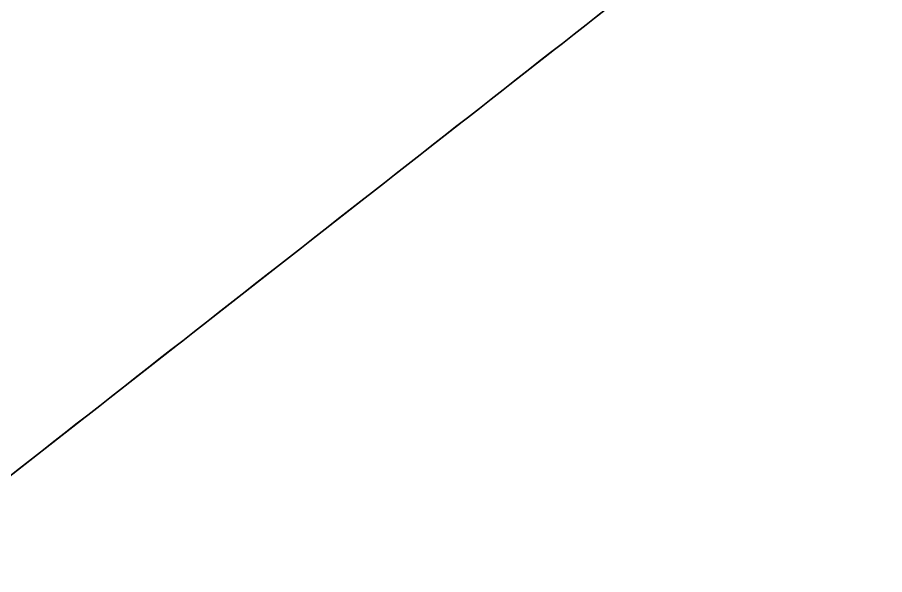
# Model space of a CAD drawing. Header units: millimetres. Extents: x 0 to 1840, y -1118 to 817.
# Drawn here: x 243.598 to 244.493, y -337.479 to -336.904 of the extents above; entities that cross this region are included whole.
import ezdxf

# ---------------------------------------------------------------- set-up
doc = ezdxf.new("R2010")
doc.units = ezdxf.units.MM
doc.layers.add('Blocks', color=7, linetype='Continuous')
doc.layers.add('Blocks$Inner', color=7, linetype='Continuous', lineweight=25, true_color=0x007f00)
doc.layers.add('Blocks$Outline', color=7, linetype='Continuous', lineweight=35, true_color=0xff3f3f)

# ---------------------------------------------------------------- blocks, each defined once
blk = doc.blocks.new('N02 Office Chair Back')
at = {"layer": 'Blocks$Inner'}
blk.add_lwpolyline([(177.73593, 525.57674), (177.69996, 525.67497), (175.84026, 541.37498), (175.26488, 559.03317), (175.92887, 582.01255), (178.21656, 613.50548), (182.55366, 650.6572), (195.03517, 706.20792), (209.9561, 739.32066), (228.14049, 763.4906), (243.42566, 777.52308), (244.20923, 778.13662), (244.88289, 778.66134)], dxfattribs=at)
at = {"layer": 'Blocks$Outline'}
blk.add_open_spline([(195.16069, 477.99226), (195.04364, 478.31191), (194.92658, 478.63156), (194.80953, 478.95122), (194.56096, 479.45759), (193.41082, 481.81042), (190.72002, 487.44431), (186.61648, 495.92113), (183.45253, 503.8192), (181.69875, 509.37062), (180.94573, 512.00613), (180.49786, 513.72448), (180.30623, 514.49053), (180.30568, 514.49274), (180.30513, 514.49494), (180.30458, 514.49714), (179.44837, 517.92045), (178.59215, 521.34377), (177.73593, 525.57674), (177.72394, 525.60948), (177.71195, 525.64223), (177.69996, 525.67497), (177.08006, 530.90831), (176.46016, 536.14164), (175.84026, 541.37498), (175.64846, 547.26104), (175.45667, 553.1471), (175.26488, 559.03317), (175.48621, 566.69296), (175.70754, 574.35275), (175.92887, 582.01255), (176.69143, 592.51019), (177.454, 603.00783), (178.21656, 613.50548), (179.66226, 625.88938), (181.10796, 638.27329), (182.55366, 650.6572), (186.71416, 669.1741), (190.87466, 687.69101), (195.03517, 706.20792), (200.00881, 717.2455), (204.98245, 728.28308), (209.9561, 739.32066), (216.01756, 747.3773), (222.07903, 755.43395), (228.14049, 763.4906), (233.23555, 768.16809), (238.3306, 772.84559), (243.42566, 777.52308), (243.68685, 777.72759), (243.94804, 777.93211), (244.20923, 778.13662)], degree=3, knots=[98.909818, 98.909818, 98.909818, 98.909818, 99.416757, 99.416757, 99.416757, 101.29815, 108.24894, 121.230657, 134.212373, 137.457802, 140.703232, 143.285717, 143.285717, 143.285717, 143.293138, 143.293138, 143.293138, 154.833514, 154.833514, 154.833514, 155.833514, 155.833514, 155.833514, 156.833514, 156.833514, 156.833514, 157.833514, 157.833514, 157.833514, 158.833514, 158.833514, 158.833514, 159.833514, 159.833514, 159.833514, 160.833514, 160.833514, 160.833514, 161.833514, 161.833514, 161.833514, 162.833514, 162.833514, 162.833514, 163.833514, 163.833514, 163.833514, 164.833514, 164.833514, 164.833514, 165.833514, 165.833514, 165.833514, 165.833514], dxfattribs=at)

msp = doc.modelspace()

# ---------------------------------------------------------------- block references
at = {"layer": 'Blocks'}
msp.add_blockref('N02 Office Chair Back', (0, -1115.02947), dxfattribs=at)

doc.saveas('drawing.dxf')
